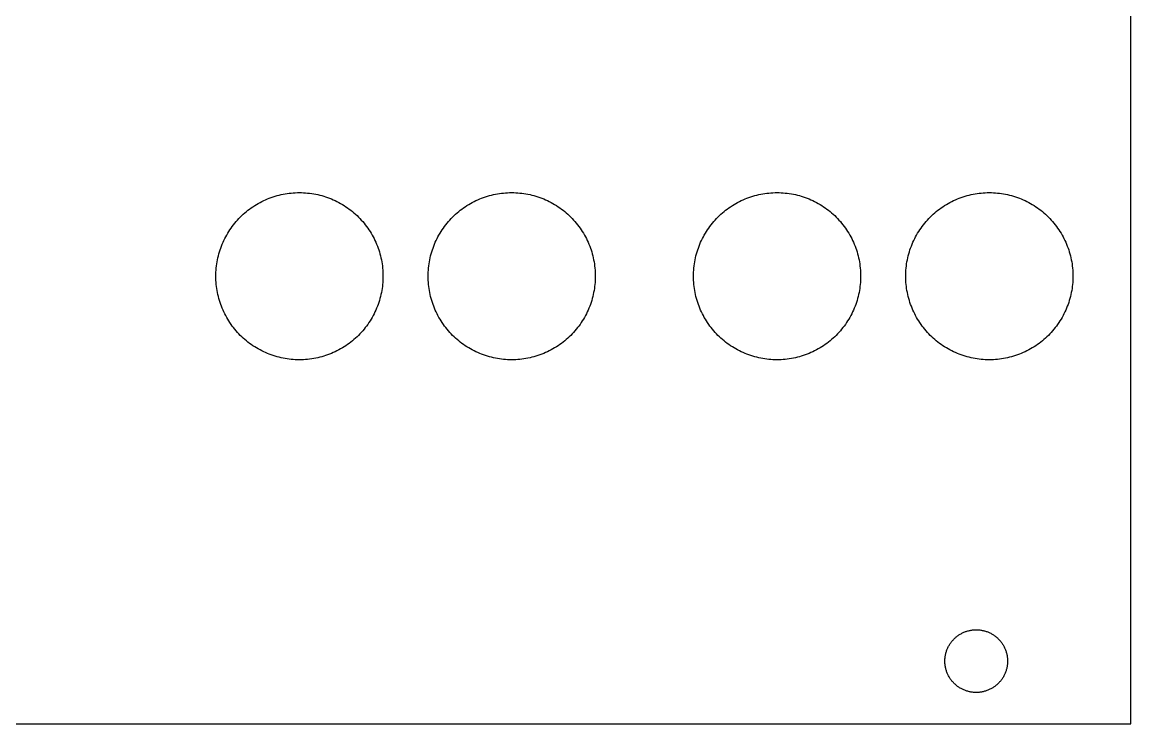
# Model space of a CAD drawing. Extents: x 8 to 190, y 0 to 129.
# Drawn here: x 137.4 to 190.5, y 0.3 to 33.8 of the extents above; entities that cross this region are included whole.
import ezdxf

# ---------------------------------------------------------------- set-up
doc = ezdxf.new("R2010")
doc.units = 0

msp = doc.modelspace()

# ---------------------------------------------------------------- linework, layer by layer
at = {"color": 34, "true_color": 0x008000}
for points in [[(7.93115, 0.254, 0), (190.471044, 0.254, 0), (190.471044, 128.754124, 0), (7.93115, 128.754124, 0), (7.93115, 0.254, 0)], [(146.679158, 21.667978, 0), (146.680428, 21.766022, 0), (146.683984, 21.86432, 0), (146.69008, 21.96211, 0), (146.698462, 22.060154, 0), (146.70913, 22.15769, 0), (146.722338, 22.254972, 0), (146.738086, 22.351746, 0), (146.75612, 22.448266, 0), (146.77644, 22.544278, 0), (146.799046, 22.639782, 0), (146.823938, 22.734778, 0), (146.85137, 22.829012, 0), (146.881088, 22.922738, 0), (146.913092, 23.015448, 0), (146.947128, 23.10765, 0), (146.983704, 23.198582, 0), (147.022312, 23.289006, 0), (147.063206, 23.37816, 0), (147.106386, 23.466298, 0), (147.151598, 23.553674, 0), (147.198842, 23.639526, 0), (147.248118, 23.724362, 0), (147.29968, 23.807928, 0), (147.353274, 23.890224, 0), (147.4089, 23.97125, 0), (147.466304, 24.050752, 0), (147.52574, 24.128984, 0), (147.587208, 24.205438, 0), (147.6502, 24.280622, 0), (147.715478, 24.354282, 0), (147.78228, 24.426164, 0), (147.850606, 24.496522, 0), (147.920964, 24.564848, 0), (147.992846, 24.63165, 0), (148.066506, 24.696928, 0), (148.14169, 24.75992, 0), (148.218144, 24.821388, 0), (148.296376, 24.880824, 0), (148.375878, 24.938228, 0), (148.456904, 24.993854, 0), (148.5392, 25.047448, 0), (148.622766, 25.09901, 0), (148.707602, 25.148286, 0), (148.793454, 25.19553, 0), (148.88083, 25.240742, 0), (148.968968, 25.283922, 0), (149.058122, 25.324816, 0), (149.148546, 25.363424, 0), (149.239478, 25.4, 0), (149.33168, 25.434036, 0), (149.42439, 25.46604, 0), (149.518116, 25.495758, 0), (149.61235, 25.52319, 0), (149.707346, 25.548082, 0), (149.80285, 25.570688, 0), (149.898862, 25.591008, 0), (149.995382, 25.609042, 0), (150.092156, 25.62479, 0), (150.189438, 25.637998, 0), (150.286974, 25.648666, 0), (150.385018, 25.657048, 0), (150.482808, 25.663144, 0), (150.581106, 25.6667, 0), (150.67915, 25.66797, 0), (150.777194, 25.6667, 0), (150.875492, 25.663144, 0), (150.973282, 25.657048, 0), (151.071326, 25.648666, 0), (151.168862, 25.637998, 0), (151.266144, 25.62479, 0), (151.362918, 25.609042, 0), (151.459438, 25.591008, 0), (151.55545, 25.570688, 0), (151.650954, 25.548082, 0), (151.74595, 25.52319, 0), (151.840184, 25.495758, 0), (151.93391, 25.46604, 0), (152.02662, 25.434036, 0), (152.118822, 25.4, 0), (152.209754, 25.363424, 0), (152.300178, 25.324816, 0), (152.389332, 25.283922, 0), (152.47747, 25.240742, 0), (152.564846, 25.19553, 0), (152.650698, 25.148286, 0), (152.735534, 25.09901, 0), (152.8191, 25.047448, 0), (152.901396, 24.993854, 0), (152.982422, 24.938228, 0), (153.061924, 24.880824, 0), (153.140156, 24.821388, 0), (153.21661, 24.75992, 0), (153.291794, 24.696928, 0), (153.365454, 24.63165, 0), (153.437336, 24.564848, 0), (153.507694, 24.496522, 0), (153.57602, 24.426164, 0), (153.642822, 24.354282, 0), (153.7081, 24.280622, 0), (153.771092, 24.205438, 0), (153.83256, 24.128984, 0), (153.891996, 24.050752, 0), (153.9494, 23.97125, 0), (154.005026, 23.890224, 0), (154.05862, 23.807928, 0), (154.110182, 23.724362, 0), (154.159458, 23.639526, 0), (154.206702, 23.553674, 0), (154.251914, 23.466298, 0), (154.295094, 23.37816, 0), (154.335988, 23.289006, 0), (154.374596, 23.198582, 0), (154.411172, 23.10765, 0), (154.445208, 23.015448, 0), (154.477212, 22.922738, 0), (154.50693, 22.829012, 0), (154.534362, 22.734778, 0), (154.559254, 22.639782, 0), (154.58186, 22.544278, 0), (154.60218, 22.448266, 0), (154.620214, 22.351746, 0), (154.635962, 22.254972, 0), (154.64917, 22.15769, 0), (154.659838, 22.060154, 0), (154.66822, 21.96211, 0), (154.674316, 21.86432, 0), (154.677872, 21.766022, 0), (154.679142, 21.667978, 0), (154.677872, 21.569934, 0), (154.674316, 21.471636, 0), (154.66822, 21.373846, 0), (154.659838, 21.275802, 0), (154.64917, 21.178266, 0), (154.635962, 21.080984, 0), (154.620214, 20.98421, 0), (154.60218, 20.88769, 0), (154.58186, 20.791678, 0), (154.559254, 20.696174, 0), (154.534362, 20.601178, 0), (154.50693, 20.506944, 0), (154.477212, 20.413218, 0), (154.445208, 20.320508, 0), (154.411172, 20.228306, 0), (154.374596, 20.137374, 0), (154.335988, 20.04695, 0), (154.295094, 19.957796, 0), (154.251914, 19.869658, 0), (154.206702, 19.782282, 0), (154.159458, 19.69643, 0), (154.110182, 19.611594, 0), (154.05862, 19.528028, 0), (154.005026, 19.445732, 0), (153.9494, 19.364706, 0), (153.891996, 19.285204, 0), (153.83256, 19.206972, 0), (153.771092, 19.130518, 0), (153.7081, 19.055334, 0), (153.642822, 18.981674, 0), (153.57602, 18.909792, 0), (153.507694, 18.839434, 0), (153.437336, 18.771108, 0), (153.365454, 18.704306, 0), (153.291794, 18.639028, 0), (153.21661, 18.576036, 0), (153.140156, 18.514568, 0), (153.061924, 18.455132, 0), (152.982422, 18.397728, 0), (152.901396, 18.342102, 0), (152.8191, 18.288508, 0), (152.735534, 18.236946, 0), (152.650698, 18.18767, 0), (152.564846, 18.140426, 0), (152.47747, 18.095214, 0), (152.389332, 18.052034, 0), (152.300178, 18.01114, 0), (152.209754, 17.972532, 0), (152.118822, 17.935956, 0), (152.02662, 17.90192, 0), (151.93391, 17.869916, 0), (151.840184, 17.840198, 0), (151.74595, 17.812766, 0), (151.650954, 17.787874, 0), (151.55545, 17.765268, 0), (151.459438, 17.744948, 0), (151.362918, 17.726914, 0), (151.266144, 17.711166, 0), (151.168862, 17.697958, 0), (151.071326, 17.68729, 0), (150.973282, 17.678908, 0), (150.875492, 17.672812, 0), (150.777194, 17.669256, 0), (150.67915, 17.667986, 0), (150.581106, 17.669256, 0), (150.482808, 17.672812, 0), (150.385018, 17.678908, 0), (150.286974, 17.68729, 0), (150.189438, 17.697958, 0), (150.092156, 17.711166, 0), (149.995382, 17.726914, 0), (149.898862, 17.744948, 0), (149.80285, 17.765268, 0), (149.707346, 17.787874, 0), (149.61235, 17.812766, 0), (149.518116, 17.840198, 0), (149.42439, 17.869916, 0), (149.33168, 17.90192, 0), (149.239478, 17.935956, 0), (149.148546, 17.972532, 0), (149.058122, 18.01114, 0), (148.968968, 18.052034, 0), (148.88083, 18.095214, 0), (148.793454, 18.140426, 0), (148.707602, 18.18767, 0), (148.622766, 18.236946, 0), (148.5392, 18.288508, 0), (148.456904, 18.342102, 0), (148.375878, 18.397728, 0), (148.296376, 18.455132, 0), (148.218144, 18.514568, 0), (148.14169, 18.576036, 0), (148.066506, 18.639028, 0), (147.992846, 18.704306, 0), (147.920964, 18.771108, 0), (147.850606, 18.839434, 0), (147.78228, 18.909792, 0), (147.715478, 18.981674, 0), (147.6502, 19.055334, 0), (147.587208, 19.130518, 0), (147.52574, 19.206972, 0), (147.466304, 19.285204, 0), (147.4089, 19.364706, 0), (147.353274, 19.445732, 0), (147.29968, 19.528028, 0), (147.248118, 19.611594, 0), (147.198842, 19.69643, 0), (147.151598, 19.782282, 0), (147.106386, 19.869658, 0), (147.063206, 19.957796, 0), (147.022312, 20.04695, 0), (146.983704, 20.137374, 0), (146.947128, 20.228306, 0), (146.913092, 20.320508, 0), (146.881088, 20.413218, 0), (146.85137, 20.506944, 0), (146.823938, 20.601178, 0), (146.799046, 20.696174, 0), (146.77644, 20.791678, 0), (146.75612, 20.88769, 0), (146.738086, 20.98421, 0), (146.722338, 21.080984, 0), (146.70913, 21.178266, 0), (146.698462, 21.275802, 0), (146.69008, 21.373846, 0), (146.683984, 21.471636, 0), (146.680428, 21.569934, 0), (146.679158, 21.667978, 0)], [(156.839158, 21.667978, 0), (156.840428, 21.766022, 0), (156.843984, 21.86432, 0), (156.85008, 21.96211, 0), (156.858462, 22.060154, 0), (156.86913, 22.15769, 0), (156.882338, 22.254972, 0), (156.898086, 22.351746, 0), (156.91612, 22.448266, 0), (156.93644, 22.544278, 0), (156.959046, 22.639782, 0), (156.983938, 22.734778, 0), (157.01137, 22.829012, 0), (157.041088, 22.922738, 0), (157.073092, 23.015448, 0), (157.107128, 23.10765, 0), (157.143704, 23.198582, 0), (157.182312, 23.289006, 0), (157.223206, 23.37816, 0), (157.266386, 23.466298, 0), (157.311598, 23.553674, 0), (157.358842, 23.639526, 0), (157.408118, 23.724362, 0), (157.45968, 23.807928, 0), (157.513274, 23.890224, 0), (157.5689, 23.97125, 0), (157.626304, 24.050752, 0), (157.68574, 24.128984, 0), (157.747208, 24.205438, 0), (157.8102, 24.280622, 0), (157.875478, 24.354282, 0), (157.94228, 24.426164, 0), (158.010606, 24.496522, 0), (158.080964, 24.564848, 0), (158.152846, 24.63165, 0), (158.226506, 24.696928, 0), (158.30169, 24.75992, 0), (158.378144, 24.821388, 0), (158.456376, 24.880824, 0), (158.535878, 24.938228, 0), (158.616904, 24.993854, 0), (158.6992, 25.047448, 0), (158.782766, 25.09901, 0), (158.867602, 25.148286, 0), (158.953454, 25.19553, 0), (159.04083, 25.240742, 0), (159.128968, 25.283922, 0), (159.218122, 25.324816, 0), (159.308546, 25.363424, 0), (159.399478, 25.4, 0), (159.49168, 25.434036, 0), (159.58439, 25.46604, 0), (159.678116, 25.495758, 0), (159.77235, 25.52319, 0), (159.867346, 25.548082, 0), (159.96285, 25.570688, 0), (160.058862, 25.591008, 0), (160.155382, 25.609042, 0), (160.252156, 25.62479, 0), (160.349438, 25.637998, 0), (160.446974, 25.648666, 0), (160.545018, 25.657048, 0), (160.642808, 25.663144, 0), (160.741106, 25.6667, 0), (160.83915, 25.66797, 0), (160.937194, 25.6667, 0), (161.035492, 25.663144, 0), (161.133282, 25.657048, 0), (161.231326, 25.648666, 0), (161.328862, 25.637998, 0), (161.426144, 25.62479, 0), (161.522918, 25.609042, 0), (161.619438, 25.591008, 0), (161.71545, 25.570688, 0), (161.810954, 25.548082, 0), (161.90595, 25.52319, 0), (162.000184, 25.495758, 0), (162.09391, 25.46604, 0), (162.18662, 25.434036, 0), (162.278822, 25.4, 0), (162.369754, 25.363424, 0), (162.460178, 25.324816, 0), (162.549332, 25.283922, 0), (162.63747, 25.240742, 0), (162.724846, 25.19553, 0), (162.810698, 25.148286, 0), (162.895534, 25.09901, 0), (162.9791, 25.047448, 0), (163.061396, 24.993854, 0), (163.142422, 24.938228, 0), (163.221924, 24.880824, 0), (163.300156, 24.821388, 0), (163.37661, 24.75992, 0), (163.451794, 24.696928, 0), (163.525454, 24.63165, 0), (163.597336, 24.564848, 0), (163.667694, 24.496522, 0), (163.73602, 24.426164, 0), (163.802822, 24.354282, 0), (163.8681, 24.280622, 0), (163.931092, 24.205438, 0), (163.99256, 24.128984, 0), (164.051996, 24.050752, 0), (164.1094, 23.97125, 0), (164.165026, 23.890224, 0), (164.21862, 23.807928, 0), (164.270182, 23.724362, 0), (164.319458, 23.639526, 0), (164.366702, 23.553674, 0), (164.411914, 23.466298, 0), (164.455094, 23.37816, 0), (164.495988, 23.289006, 0), (164.534596, 23.198582, 0), (164.571172, 23.10765, 0), (164.605208, 23.015448, 0), (164.637212, 22.922738, 0), (164.66693, 22.829012, 0), (164.694362, 22.734778, 0), (164.719254, 22.639782, 0), (164.74186, 22.544278, 0), (164.76218, 22.448266, 0), (164.780214, 22.351746, 0), (164.795962, 22.254972, 0), (164.80917, 22.15769, 0), (164.819838, 22.060154, 0), (164.82822, 21.96211, 0), (164.834316, 21.86432, 0), (164.837872, 21.766022, 0), (164.839142, 21.667978, 0), (164.837872, 21.569934, 0), (164.834316, 21.471636, 0), (164.82822, 21.373846, 0), (164.819838, 21.275802, 0), (164.80917, 21.178266, 0), (164.795962, 21.080984, 0), (164.780214, 20.98421, 0), (164.76218, 20.88769, 0), (164.74186, 20.791678, 0), (164.719254, 20.696174, 0), (164.694362, 20.601178, 0), (164.66693, 20.506944, 0), (164.637212, 20.413218, 0), (164.605208, 20.320508, 0), (164.571172, 20.228306, 0), (164.534596, 20.137374, 0), (164.495988, 20.04695, 0), (164.455094, 19.957796, 0), (164.411914, 19.869658, 0), (164.366702, 19.782282, 0), (164.319458, 19.69643, 0), (164.270182, 19.611594, 0), (164.21862, 19.528028, 0), (164.165026, 19.445732, 0), (164.1094, 19.364706, 0), (164.051996, 19.285204, 0), (163.99256, 19.206972, 0), (163.931092, 19.130518, 0), (163.8681, 19.055334, 0), (163.802822, 18.981674, 0), (163.73602, 18.909792, 0), (163.667694, 18.839434, 0), (163.597336, 18.771108, 0), (163.525454, 18.704306, 0), (163.451794, 18.639028, 0), (163.37661, 18.576036, 0), (163.300156, 18.514568, 0), (163.221924, 18.455132, 0), (163.142422, 18.397728, 0), (163.061396, 18.342102, 0), (162.9791, 18.288508, 0), (162.895534, 18.236946, 0), (162.810698, 18.18767, 0), (162.724846, 18.140426, 0), (162.63747, 18.095214, 0), (162.549332, 18.052034, 0), (162.460178, 18.01114, 0), (162.369754, 17.972532, 0), (162.278822, 17.935956, 0), (162.18662, 17.90192, 0), (162.09391, 17.869916, 0), (162.000184, 17.840198, 0), (161.90595, 17.812766, 0), (161.810954, 17.787874, 0), (161.71545, 17.765268, 0), (161.619438, 17.744948, 0), (161.522918, 17.726914, 0), (161.426144, 17.711166, 0), (161.328862, 17.697958, 0), (161.231326, 17.68729, 0), (161.133282, 17.678908, 0), (161.035492, 17.672812, 0), (160.937194, 17.669256, 0), (160.83915, 17.667986, 0), (160.741106, 17.669256, 0), (160.642808, 17.672812, 0), (160.545018, 17.678908, 0), (160.446974, 17.68729, 0), (160.349438, 17.697958, 0), (160.252156, 17.711166, 0), (160.155382, 17.726914, 0), (160.058862, 17.744948, 0), (159.96285, 17.765268, 0), (159.867346, 17.787874, 0), (159.77235, 17.812766, 0), (159.678116, 17.840198, 0), (159.58439, 17.869916, 0), (159.49168, 17.90192, 0), (159.399478, 17.935956, 0), (159.308546, 17.972532, 0), (159.218122, 18.01114, 0), (159.128968, 18.052034, 0), (159.04083, 18.095214, 0), (158.953454, 18.140426, 0), (158.867602, 18.18767, 0), (158.782766, 18.236946, 0), (158.6992, 18.288508, 0), (158.616904, 18.342102, 0), (158.535878, 18.397728, 0), (158.456376, 18.455132, 0), (158.378144, 18.514568, 0), (158.30169, 18.576036, 0), (158.226506, 18.639028, 0), (158.152846, 18.704306, 0), (158.080964, 18.771108, 0), (158.010606, 18.839434, 0), (157.94228, 18.909792, 0), (157.875478, 18.981674, 0), (157.8102, 19.055334, 0), (157.747208, 19.130518, 0), (157.68574, 19.206972, 0), (157.626304, 19.285204, 0), (157.5689, 19.364706, 0), (157.513274, 19.445732, 0), (157.45968, 19.528028, 0), (157.408118, 19.611594, 0), (157.358842, 19.69643, 0), (157.311598, 19.782282, 0), (157.266386, 19.869658, 0), (157.223206, 19.957796, 0), (157.182312, 20.04695, 0), (157.143704, 20.137374, 0), (157.107128, 20.228306, 0), (157.073092, 20.320508, 0), (157.041088, 20.413218, 0), (157.01137, 20.506944, 0), (156.983938, 20.601178, 0), (156.959046, 20.696174, 0), (156.93644, 20.791678, 0), (156.91612, 20.88769, 0), (156.898086, 20.98421, 0), (156.882338, 21.080984, 0), (156.86913, 21.178266, 0), (156.858462, 21.275802, 0), (156.85008, 21.373846, 0), (156.843984, 21.471636, 0), (156.840428, 21.569934, 0), (156.839158, 21.667978, 0)], [(169.539158, 21.667978, 0), (169.540428, 21.766022, 0), (169.543984, 21.86432, 0), (169.55008, 21.96211, 0), (169.558462, 22.060154, 0), (169.56913, 22.15769, 0), (169.582338, 22.254972, 0), (169.598086, 22.351746, 0), (169.61612, 22.448266, 0), (169.63644, 22.544278, 0), (169.659046, 22.639782, 0), (169.683938, 22.734778, 0), (169.71137, 22.829012, 0), (169.741088, 22.922738, 0), (169.773092, 23.015448, 0), (169.807128, 23.10765, 0), (169.843704, 23.198582, 0), (169.882312, 23.289006, 0), (169.923206, 23.37816, 0), (169.966386, 23.466298, 0), (170.011598, 23.553674, 0), (170.058842, 23.639526, 0), (170.108118, 23.724362, 0), (170.15968, 23.807928, 0), (170.213274, 23.890224, 0), (170.2689, 23.97125, 0), (170.326304, 24.050752, 0), (170.38574, 24.128984, 0), (170.447208, 24.205438, 0), (170.5102, 24.280622, 0), (170.575478, 24.354282, 0), (170.64228, 24.426164, 0), (170.710606, 24.496522, 0), (170.780964, 24.564848, 0), (170.852846, 24.63165, 0), (170.926506, 24.696928, 0), (171.00169, 24.75992, 0), (171.078144, 24.821388, 0), (171.156376, 24.880824, 0), (171.235878, 24.938228, 0), (171.316904, 24.993854, 0), (171.3992, 25.047448, 0), (171.482766, 25.09901, 0), (171.567602, 25.148286, 0), (171.653454, 25.19553, 0), (171.74083, 25.240742, 0), (171.828968, 25.283922, 0), (171.918122, 25.324816, 0), (172.008546, 25.363424, 0), (172.099478, 25.4, 0), (172.19168, 25.434036, 0), (172.28439, 25.46604, 0), (172.378116, 25.495758, 0), (172.47235, 25.52319, 0), (172.567346, 25.548082, 0), (172.66285, 25.570688, 0), (172.758862, 25.591008, 0), (172.855382, 25.609042, 0), (172.952156, 25.62479, 0), (173.049438, 25.637998, 0), (173.146974, 25.648666, 0), (173.245018, 25.657048, 0), (173.342808, 25.663144, 0), (173.441106, 25.6667, 0), (173.53915, 25.66797, 0), (173.637194, 25.6667, 0), (173.735492, 25.663144, 0), (173.833282, 25.657048, 0), (173.931326, 25.648666, 0), (174.028862, 25.637998, 0), (174.126144, 25.62479, 0), (174.222918, 25.609042, 0), (174.319438, 25.591008, 0), (174.41545, 25.570688, 0), (174.510954, 25.548082, 0), (174.60595, 25.52319, 0), (174.700184, 25.495758, 0), (174.79391, 25.46604, 0), (174.88662, 25.434036, 0), (174.978822, 25.4, 0), (175.069754, 25.363424, 0), (175.160178, 25.324816, 0), (175.249332, 25.283922, 0), (175.33747, 25.240742, 0), (175.424846, 25.19553, 0), (175.510698, 25.148286, 0), (175.595534, 25.09901, 0), (175.6791, 25.047448, 0), (175.761396, 24.993854, 0), (175.842422, 24.938228, 0), (175.921924, 24.880824, 0), (176.000156, 24.821388, 0), (176.07661, 24.75992, 0), (176.151794, 24.696928, 0), (176.225454, 24.63165, 0), (176.297336, 24.564848, 0), (176.367694, 24.496522, 0), (176.43602, 24.426164, 0), (176.502822, 24.354282, 0), (176.5681, 24.280622, 0), (176.631092, 24.205438, 0), (176.69256, 24.128984, 0), (176.751996, 24.050752, 0), (176.8094, 23.97125, 0), (176.865026, 23.890224, 0), (176.91862, 23.807928, 0), (176.970182, 23.724362, 0), (177.019458, 23.639526, 0), (177.066702, 23.553674, 0), (177.111914, 23.466298, 0), (177.155094, 23.37816, 0), (177.195988, 23.289006, 0), (177.234596, 23.198582, 0), (177.271172, 23.10765, 0), (177.305208, 23.015448, 0), (177.337212, 22.922738, 0), (177.36693, 22.829012, 0), (177.394362, 22.734778, 0), (177.419254, 22.639782, 0), (177.44186, 22.544278, 0), (177.46218, 22.448266, 0), (177.480214, 22.351746, 0), (177.495962, 22.254972, 0), (177.50917, 22.15769, 0), (177.519838, 22.060154, 0), (177.52822, 21.96211, 0), (177.534316, 21.86432, 0), (177.537872, 21.766022, 0), (177.539142, 21.667978, 0), (177.537872, 21.569934, 0), (177.534316, 21.471636, 0), (177.52822, 21.373846, 0), (177.519838, 21.275802, 0), (177.50917, 21.178266, 0), (177.495962, 21.080984, 0), (177.480214, 20.98421, 0), (177.46218, 20.88769, 0), (177.44186, 20.791678, 0), (177.419254, 20.696174, 0), (177.394362, 20.601178, 0), (177.36693, 20.506944, 0), (177.337212, 20.413218, 0), (177.305208, 20.320508, 0), (177.271172, 20.228306, 0), (177.234596, 20.137374, 0), (177.195988, 20.04695, 0), (177.155094, 19.957796, 0), (177.111914, 19.869658, 0), (177.066702, 19.782282, 0), (177.019458, 19.69643, 0), (176.970182, 19.611594, 0), (176.91862, 19.528028, 0), (176.865026, 19.445732, 0), (176.8094, 19.364706, 0), (176.751996, 19.285204, 0), (176.69256, 19.206972, 0), (176.631092, 19.130518, 0), (176.5681, 19.055334, 0), (176.502822, 18.981674, 0), (176.43602, 18.909792, 0), (176.367694, 18.839434, 0), (176.297336, 18.771108, 0), (176.225454, 18.704306, 0), (176.151794, 18.639028, 0), (176.07661, 18.576036, 0), (176.000156, 18.514568, 0), (175.921924, 18.455132, 0), (175.842422, 18.397728, 0), (175.761396, 18.342102, 0), (175.6791, 18.288508, 0), (175.595534, 18.236946, 0), (175.510698, 18.18767, 0), (175.424846, 18.140426, 0), (175.33747, 18.095214, 0), (175.249332, 18.052034, 0), (175.160178, 18.01114, 0), (175.069754, 17.972532, 0), (174.978822, 17.935956, 0), (174.88662, 17.90192, 0), (174.79391, 17.869916, 0), (174.700184, 17.840198, 0), (174.60595, 17.812766, 0), (174.510954, 17.787874, 0), (174.41545, 17.765268, 0), (174.319438, 17.744948, 0), (174.222918, 17.726914, 0), (174.126144, 17.711166, 0), (174.028862, 17.697958, 0), (173.931326, 17.68729, 0), (173.833282, 17.678908, 0), (173.735492, 17.672812, 0), (173.637194, 17.669256, 0), (173.53915, 17.667986, 0), (173.441106, 17.669256, 0), (173.342808, 17.672812, 0), (173.245018, 17.678908, 0), (173.146974, 17.68729, 0), (173.049438, 17.697958, 0), (172.952156, 17.711166, 0), (172.855382, 17.726914, 0), (172.758862, 17.744948, 0), (172.66285, 17.765268, 0), (172.567346, 17.787874, 0), (172.47235, 17.812766, 0), (172.378116, 17.840198, 0), (172.28439, 17.869916, 0), (172.19168, 17.90192, 0), (172.099478, 17.935956, 0), (172.008546, 17.972532, 0), (171.918122, 18.01114, 0), (171.828968, 18.052034, 0), (171.74083, 18.095214, 0), (171.653454, 18.140426, 0), (171.567602, 18.18767, 0), (171.482766, 18.236946, 0), (171.3992, 18.288508, 0), (171.316904, 18.342102, 0), (171.235878, 18.397728, 0), (171.156376, 18.455132, 0), (171.078144, 18.514568, 0), (171.00169, 18.576036, 0), (170.926506, 18.639028, 0), (170.852846, 18.704306, 0), (170.780964, 18.771108, 0), (170.710606, 18.839434, 0), (170.64228, 18.909792, 0), (170.575478, 18.981674, 0), (170.5102, 19.055334, 0), (170.447208, 19.130518, 0), (170.38574, 19.206972, 0), (170.326304, 19.285204, 0), (170.2689, 19.364706, 0), (170.213274, 19.445732, 0), (170.15968, 19.528028, 0), (170.108118, 19.611594, 0), (170.058842, 19.69643, 0), (170.011598, 19.782282, 0), (169.966386, 19.869658, 0), (169.923206, 19.957796, 0), (169.882312, 20.04695, 0), (169.843704, 20.137374, 0), (169.807128, 20.228306, 0), (169.773092, 20.320508, 0), (169.741088, 20.413218, 0), (169.71137, 20.506944, 0), (169.683938, 20.601178, 0), (169.659046, 20.696174, 0), (169.63644, 20.791678, 0), (169.61612, 20.88769, 0), (169.598086, 20.98421, 0), (169.582338, 21.080984, 0), (169.56913, 21.178266, 0), (169.558462, 21.275802, 0), (169.55008, 21.373846, 0), (169.543984, 21.471636, 0), (169.540428, 21.569934, 0), (169.539158, 21.667978, 0)], [(179.699158, 21.667978, 0), (179.700428, 21.766022, 0), (179.703984, 21.86432, 0), (179.71008, 21.96211, 0), (179.718462, 22.060154, 0), (179.72913, 22.15769, 0), (179.742338, 22.254972, 0), (179.758086, 22.351746, 0), (179.77612, 22.448266, 0), (179.79644, 22.544278, 0), (179.819046, 22.639782, 0), (179.843938, 22.734778, 0), (179.87137, 22.829012, 0), (179.901088, 22.922738, 0), (179.933092, 23.015448, 0), (179.967128, 23.10765, 0), (180.003704, 23.198582, 0), (180.042312, 23.289006, 0), (180.083206, 23.37816, 0), (180.126386, 23.466298, 0), (180.171598, 23.553674, 0), (180.218842, 23.639526, 0), (180.268118, 23.724362, 0), (180.31968, 23.807928, 0), (180.373274, 23.890224, 0), (180.4289, 23.97125, 0), (180.486304, 24.050752, 0), (180.54574, 24.128984, 0), (180.607208, 24.205438, 0), (180.6702, 24.280622, 0), (180.735478, 24.354282, 0), (180.80228, 24.426164, 0), (180.870606, 24.496522, 0), (180.940964, 24.564848, 0), (181.012846, 24.63165, 0), (181.086506, 24.696928, 0), (181.16169, 24.75992, 0), (181.238144, 24.821388, 0), (181.316376, 24.880824, 0), (181.395878, 24.938228, 0), (181.476904, 24.993854, 0), (181.5592, 25.047448, 0), (181.642766, 25.09901, 0), (181.727602, 25.148286, 0), (181.813454, 25.19553, 0), (181.90083, 25.240742, 0), (181.988968, 25.283922, 0), (182.078122, 25.324816, 0), (182.168546, 25.363424, 0), (182.259478, 25.4, 0), (182.35168, 25.434036, 0), (182.44439, 25.46604, 0), (182.538116, 25.495758, 0), (182.63235, 25.52319, 0), (182.727346, 25.548082, 0), (182.82285, 25.570688, 0), (182.918862, 25.591008, 0), (183.015382, 25.609042, 0), (183.112156, 25.62479, 0), (183.209438, 25.637998, 0), (183.306974, 25.648666, 0), (183.405018, 25.657048, 0), (183.502808, 25.663144, 0), (183.601106, 25.6667, 0), (183.69915, 25.66797, 0), (183.797194, 25.6667, 0), (183.895492, 25.663144, 0), (183.993282, 25.657048, 0), (184.091326, 25.648666, 0), (184.188862, 25.637998, 0), (184.286144, 25.62479, 0), (184.382918, 25.609042, 0), (184.479438, 25.591008, 0), (184.57545, 25.570688, 0), (184.670954, 25.548082, 0), (184.76595, 25.52319, 0), (184.860184, 25.495758, 0), (184.95391, 25.46604, 0), (185.04662, 25.434036, 0), (185.138822, 25.4, 0), (185.229754, 25.363424, 0), (185.320178, 25.324816, 0), (185.409332, 25.283922, 0), (185.49747, 25.240742, 0), (185.584846, 25.19553, 0), (185.670698, 25.148286, 0), (185.755534, 25.09901, 0), (185.8391, 25.047448, 0), (185.921396, 24.993854, 0), (186.002422, 24.938228, 0), (186.081924, 24.880824, 0), (186.160156, 24.821388, 0), (186.23661, 24.75992, 0), (186.311794, 24.696928, 0), (186.385454, 24.63165, 0), (186.457336, 24.564848, 0), (186.527694, 24.496522, 0), (186.59602, 24.426164, 0), (186.662822, 24.354282, 0), (186.7281, 24.280622, 0), (186.791092, 24.205438, 0), (186.85256, 24.128984, 0), (186.911996, 24.050752, 0), (186.9694, 23.97125, 0), (187.025026, 23.890224, 0), (187.07862, 23.807928, 0), (187.130182, 23.724362, 0), (187.179458, 23.639526, 0), (187.226702, 23.553674, 0), (187.271914, 23.466298, 0), (187.315094, 23.37816, 0), (187.355988, 23.289006, 0), (187.394596, 23.198582, 0), (187.431172, 23.10765, 0), (187.465208, 23.015448, 0), (187.497212, 22.922738, 0), (187.52693, 22.829012, 0), (187.554362, 22.734778, 0), (187.579254, 22.639782, 0), (187.60186, 22.544278, 0), (187.62218, 22.448266, 0), (187.640214, 22.351746, 0), (187.655962, 22.254972, 0), (187.66917, 22.15769, 0), (187.679838, 22.060154, 0), (187.68822, 21.96211, 0), (187.694316, 21.86432, 0), (187.697872, 21.766022, 0), (187.699142, 21.667978, 0), (187.697872, 21.569934, 0), (187.694316, 21.471636, 0), (187.68822, 21.373846, 0), (187.679838, 21.275802, 0), (187.66917, 21.178266, 0), (187.655962, 21.080984, 0), (187.640214, 20.98421, 0), (187.62218, 20.88769, 0), (187.60186, 20.791678, 0), (187.579254, 20.696174, 0), (187.554362, 20.601178, 0), (187.52693, 20.506944, 0), (187.497212, 20.413218, 0), (187.465208, 20.320508, 0), (187.431172, 20.228306, 0), (187.394596, 20.137374, 0), (187.355988, 20.04695, 0), (187.315094, 19.957796, 0), (187.271914, 19.869658, 0), (187.226702, 19.782282, 0), (187.179458, 19.69643, 0), (187.130182, 19.611594, 0), (187.07862, 19.528028, 0), (187.025026, 19.445732, 0), (186.9694, 19.364706, 0), (186.911996, 19.285204, 0), (186.85256, 19.206972, 0), (186.791092, 19.130518, 0), (186.7281, 19.055334, 0), (186.662822, 18.981674, 0), (186.59602, 18.909792, 0), (186.527694, 18.839434, 0), (186.457336, 18.771108, 0), (186.385454, 18.704306, 0), (186.311794, 18.639028, 0), (186.23661, 18.576036, 0), (186.160156, 18.514568, 0), (186.081924, 18.455132, 0), (186.002422, 18.397728, 0), (185.921396, 18.342102, 0), (185.8391, 18.288508, 0), (185.755534, 18.236946, 0), (185.670698, 18.18767, 0), (185.584846, 18.140426, 0), (185.49747, 18.095214, 0), (185.409332, 18.052034, 0), (185.320178, 18.01114, 0), (185.229754, 17.972532, 0), (185.138822, 17.935956, 0), (185.04662, 17.90192, 0), (184.95391, 17.869916, 0), (184.860184, 17.840198, 0), (184.76595, 17.812766, 0), (184.670954, 17.787874, 0), (184.57545, 17.765268, 0), (184.479438, 17.744948, 0), (184.382918, 17.726914, 0), (184.286144, 17.711166, 0), (184.188862, 17.697958, 0), (184.091326, 17.68729, 0), (183.993282, 17.678908, 0), (183.895492, 17.672812, 0), (183.797194, 17.669256, 0), (183.69915, 17.667986, 0), (183.601106, 17.669256, 0), (183.502808, 17.672812, 0), (183.405018, 17.678908, 0), (183.306974, 17.68729, 0), (183.209438, 17.697958, 0), (183.112156, 17.711166, 0), (183.015382, 17.726914, 0), (182.918862, 17.744948, 0), (182.82285, 17.765268, 0), (182.727346, 17.787874, 0), (182.63235, 17.812766, 0), (182.538116, 17.840198, 0), (182.44439, 17.869916, 0), (182.35168, 17.90192, 0), (182.259478, 17.935956, 0), (182.168546, 17.972532, 0), (182.078122, 18.01114, 0), (181.988968, 18.052034, 0), (181.90083, 18.095214, 0), (181.813454, 18.140426, 0), (181.727602, 18.18767, 0), (181.642766, 18.236946, 0), (181.5592, 18.288508, 0), (181.476904, 18.342102, 0), (181.395878, 18.397728, 0), (181.316376, 18.455132, 0), (181.238144, 18.514568, 0), (181.16169, 18.576036, 0), (181.086506, 18.639028, 0), (181.012846, 18.704306, 0), (180.940964, 18.771108, 0), (180.870606, 18.839434, 0), (180.80228, 18.909792, 0), (180.735478, 18.981674, 0), (180.6702, 19.055334, 0), (180.607208, 19.130518, 0), (180.54574, 19.206972, 0), (180.486304, 19.285204, 0), (180.4289, 19.364706, 0), (180.373274, 19.445732, 0), (180.31968, 19.528028, 0), (180.268118, 19.611594, 0), (180.218842, 19.69643, 0), (180.171598, 19.782282, 0), (180.126386, 19.869658, 0), (180.083206, 19.957796, 0), (180.042312, 20.04695, 0), (180.003704, 20.137374, 0), (179.967128, 20.228306, 0), (179.933092, 20.320508, 0), (179.901088, 20.413218, 0), (179.87137, 20.506944, 0), (179.843938, 20.601178, 0), (179.819046, 20.696174, 0), (179.79644, 20.791678, 0), (179.77612, 20.88769, 0), (179.758086, 20.98421, 0), (179.742338, 21.080984, 0), (179.72913, 21.178266, 0), (179.718462, 21.275802, 0), (179.71008, 21.373846, 0), (179.703984, 21.471636, 0), (179.700428, 21.569934, 0), (179.699158, 21.667978, 0)], [(181.571138, 3.253994, 0), (181.571646, 3.292856, 0), (181.57317, 3.331972, 0), (181.57571, 3.370834, 0), (181.579266, 3.409442, 0), (181.583838, 3.448304, 0), (181.589426, 3.486658, 0), (181.595776, 3.525012, 0), (181.603396, 3.563366, 0), (181.612032, 3.601466, 0), (181.62143, 3.639058, 0), (181.631844, 3.67665, 0), (181.643274, 3.713734, 0), (181.65572, 3.750818, 0), (181.669182, 3.787394, 0), (181.683406, 3.823462, 0), (181.698646, 3.859276, 0), (181.714902, 3.894836, 0), (181.73192, 3.929888, 0), (181.749954, 3.964432, 0), (181.769004, 3.998468, 0), (181.788562, 4.031996, 0), (181.80939, 4.065016, 0), (181.830726, 4.097528, 0), (181.853078, 4.129532, 0), (181.876192, 4.160774, 0), (181.900068, 4.191508, 0), (181.92496, 4.22148, 0), (181.95036, 4.250944, 0), (181.976776, 4.279646, 0), (182.0037, 4.30784, 0), (182.031386, 4.335272, 0), (182.059834, 4.361942, 0), (182.08879, 4.387596, 0), (182.118762, 4.412742, 0), (182.148988, 4.437126, 0), (182.179976, 4.460748, 0), (182.211726, 4.483354, 0), (182.243984, 4.505452, 0), (182.27675, 4.52628, 0), (182.310024, 4.5466, 0), (182.343806, 4.565904, 0), (182.378096, 4.584446, 0), (182.412894, 4.601972, 0), (182.4482, 4.618482, 0), (182.48376, 4.63423, 0), (182.519828, 4.648962, 0), (182.55615, 4.662932, 0), (182.59298, 4.675886, 0), (182.630064, 4.687824, 0), (182.667402, 4.698746, 0), (182.704994, 4.708652, 0), (182.74284, 4.717796, 0), (182.78094, 4.72567, 0), (182.819294, 4.732782, 0), (182.857648, 4.738878, 0), (182.89651, 4.743958, 0), (182.935118, 4.748022, 0), (182.97398, 4.75107, 0), (183.012842, 4.753102, 0), (183.051704, 4.754118, 0), (183.09082, 4.754118, 0), (183.129682, 4.753102, 0), (183.168544, 4.75107, 0), (183.207406, 4.748022, 0), (183.246014, 4.743958, 0), (183.284876, 4.738878, 0), (183.32323, 4.732782, 0), (183.361584, 4.72567, 0), (183.399684, 4.717796, 0), (183.43753, 4.708652, 0), (183.475122, 4.698746, 0), (183.51246, 4.687824, 0), (183.549544, 4.675886, 0), (183.586374, 4.662932, 0), (183.622696, 4.648962, 0), (183.658764, 4.63423, 0), (183.694324, 4.618482, 0), (183.72963, 4.601972, 0), (183.764428, 4.584446, 0), (183.798718, 4.565904, 0), (183.8325, 4.5466, 0), (183.865774, 4.52628, 0), (183.89854, 4.505452, 0), (183.930798, 4.483354, 0), (183.962548, 4.460748, 0), (183.993536, 4.437126, 0), (184.023762, 4.412742, 0), (184.053734, 4.387596, 0), (184.08269, 4.361942, 0), (184.111138, 4.335272, 0), (184.138824, 4.30784, 0), (184.165748, 4.279646, 0), (184.192164, 4.250944, 0), (184.217564, 4.22148, 0), (184.242456, 4.191508, 0), (184.266332, 4.160774, 0), (184.289446, 4.129532, 0), (184.311798, 4.097528, 0), (184.333134, 4.065016, 0), (184.353962, 4.031996, 0), (184.37352, 3.998468, 0), (184.39257, 3.964432, 0), (184.410604, 3.929888, 0), (184.427622, 3.894836, 0), (184.443878, 3.859276, 0), (184.459118, 3.823462, 0), (184.473342, 3.787394, 0), (184.486804, 3.750818, 0), (184.49925, 3.713734, 0), (184.51068, 3.67665, 0), (184.521094, 3.639058, 0), (184.530492, 3.601466, 0), (184.539128, 3.563366, 0), (184.546748, 3.525012, 0), (184.553098, 3.486658, 0), (184.558686, 3.448304, 0), (184.563258, 3.409442, 0), (184.566814, 3.370834, 0), (184.569354, 3.331972, 0), (184.570878, 3.292856, 0), (184.571386, 3.253994, 0), (184.570878, 3.215132, 0), (184.569354, 3.176016, 0), (184.566814, 3.137154, 0), (184.563258, 3.098546, 0), (184.558686, 3.059684, 0), (184.553098, 3.02133, 0), (184.546748, 2.982976, 0), (184.539128, 2.944622, 0), (184.530492, 2.906522, 0), (184.521094, 2.86893, 0), (184.51068, 2.831338, 0), (184.49925, 2.794254, 0), (184.486804, 2.75717, 0), (184.473342, 2.720594, 0), (184.459118, 2.684526, 0), (184.443878, 2.648712, 0), (184.427622, 2.613152, 0), (184.410604, 2.5781, 0), (184.39257, 2.543556, 0), (184.37352, 2.50952, 0), (184.353962, 2.475992, 0), (184.333134, 2.442972, 0), (184.311798, 2.41046, 0), (184.289446, 2.378456, 0), (184.266332, 2.347214, 0), (184.242456, 2.31648, 0), (184.217564, 2.286508, 0), (184.192164, 2.257044, 0), (184.165748, 2.228342, 0), (184.138824, 2.200148, 0), (184.111138, 2.172716, 0), (184.08269, 2.146046, 0), (184.053734, 2.120392, 0), (184.023762, 2.095246, 0), (183.993536, 2.070862, 0), (183.962548, 2.04724, 0), (183.930798, 2.024634, 0), (183.89854, 2.002536, 0), (183.865774, 1.981708, 0), (183.8325, 1.961388, 0), (183.798718, 1.942084, 0), (183.764428, 1.923542, 0), (183.72963, 1.906016, 0), (183.694324, 1.889506, 0), (183.658764, 1.873758, 0), (183.622696, 1.859026, 0), (183.586374, 1.845056, 0), (183.549544, 1.832102, 0), (183.51246, 1.820164, 0), (183.475122, 1.809242, 0), (183.43753, 1.799336, 0), (183.399684, 1.790192, 0), (183.361584, 1.782318, 0), (183.32323, 1.775206, 0), (183.284876, 1.76911, 0), (183.246014, 1.76403, 0), (183.207406, 1.759966, 0), (183.168544, 1.756918, 0), (183.129682, 1.754886, 0), (183.09082, 1.75387, 0), (183.051704, 1.75387, 0), (183.012842, 1.754886, 0), (182.97398, 1.756918, 0), (182.935118, 1.759966, 0), (182.89651, 1.76403, 0), (182.857648, 1.76911, 0), (182.819294, 1.775206, 0), (182.78094, 1.782318, 0), (182.74284, 1.790192, 0), (182.704994, 1.799336, 0), (182.667402, 1.809242, 0), (182.630064, 1.820164, 0), (182.59298, 1.832102, 0), (182.55615, 1.845056, 0), (182.519828, 1.859026, 0), (182.48376, 1.873758, 0), (182.4482, 1.889506, 0), (182.412894, 1.906016, 0), (182.378096, 1.923542, 0), (182.343806, 1.942084, 0), (182.310024, 1.961388, 0), (182.27675, 1.981708, 0), (182.243984, 2.002536, 0), (182.211726, 2.024634, 0), (182.179976, 2.04724, 0), (182.148988, 2.070862, 0), (182.118762, 2.095246, 0), (182.08879, 2.120392, 0), (182.059834, 2.146046, 0), (182.031386, 2.172716, 0), (182.0037, 2.200148, 0), (181.976776, 2.228342, 0), (181.95036, 2.257044, 0), (181.92496, 2.286508, 0), (181.900068, 2.31648, 0), (181.876192, 2.347214, 0), (181.853078, 2.378456, 0), (181.830726, 2.41046, 0), (181.80939, 2.442972, 0), (181.788562, 2.475992, 0), (181.769004, 2.50952, 0), (181.749954, 2.543556, 0), (181.73192, 2.5781, 0), (181.714902, 2.613152, 0), (181.698646, 2.648712, 0), (181.683406, 2.684526, 0), (181.669182, 2.720594, 0), (181.65572, 2.75717, 0), (181.643274, 2.794254, 0), (181.631844, 2.831338, 0), (181.62143, 2.86893, 0), (181.612032, 2.906522, 0), (181.603396, 2.944622, 0), (181.595776, 2.982976, 0), (181.589426, 3.02133, 0), (181.583838, 3.059684, 0), (181.579266, 3.098546, 0), (181.57571, 3.137154, 0), (181.57317, 3.176016, 0), (181.571646, 3.215132, 0), (181.571138, 3.253994, 0)]]:
    msp.add_polyline3d(points, close=True, dxfattribs=at)

doc.saveas('drawing.dxf')
